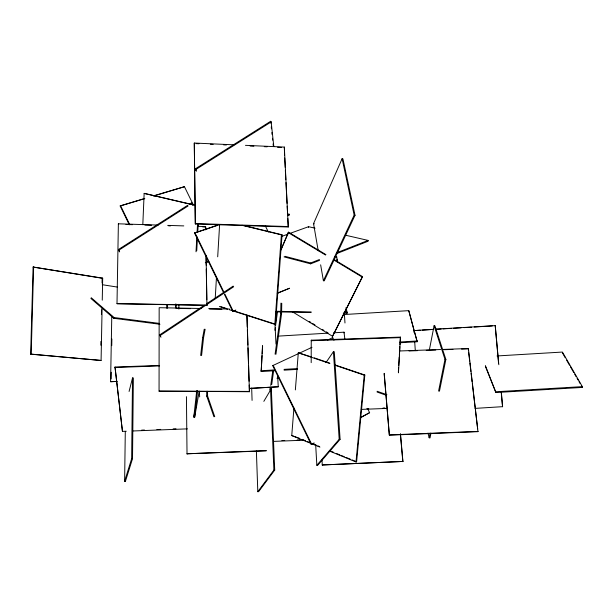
<?xml version="1.0" encoding="UTF-8"?>
<svg xmlns="http://www.w3.org/2000/svg" width="613" height="613" viewBox="0 0 613 613"><rect width="100%" height="100%" fill="white"/><g stroke="black" fill="none" stroke-linecap="round" stroke-linejoin="round"><path stroke-width="0.92" d="M246.978 315.097L249.422 391.722L159.058 391.148L159.165 307.695L201.072 308.5M311.197 362.651L311.243 340.192L400.427 337.104L398.458 372.834M497.02 355.954L562.42 352.061L582.35 386.642L582.319 387.424L495.909 392.542L485.373 365.578M124.623 481.274L131.649 458.67L132.531 377.93L133.366 377.96L132.515 458.685L125.435 481.282L124.623 481.274L125.29 431.698M175.609 307.826L175.647 304.025M176.084 307.925L176.123 304.132M125.435 481.282L125.466 479.374M206.106 255.314L206.926 305.458L116.999 303.688L118.378 223.806L158.192 225.078M275.927 354.276L281.582 313.626L281.758 303.236M100.846 345.211L100.923 341.387M101.444 314.599L101.536 309.818M102.057 283.037L102.149 278.256L102.685 278.156L102.256 300.171M102.685 278.156L33.102 267.038L30.65 354.176L101.084 360.459L102.103 307.826M116.769 381.447L110.585 381.715L111.781 316.086M111.145 378.911L111.267 372.26M111.75 345.648L111.873 338.997M275.091 354.176L280.731 313.527L280.93 303.136M118.37 224.22L118.378 223.806M116.999 303.688L206.995 305.098M30.65 354.176L31.179 354.107L33.631 266.931M270.203 387.309L270.095 390.106L270.923 390.197L271.023 387.408M142.814 224.68L144.147 193.379L195.509 205.248M196.022 251.79L196.857 236.58M197.118 231.821L197.532 224.22M196.735 250.771L197.417 238.419M197.784 231.768L198.198 224.166M275.505 370.681L261.176 371.532L262.533 345.448M261.176 371.532L261.437 366.842M261.544 364.965L262.065 355.586M262.172 353.709L262.594 346.207M215.217 298.439L216.512 276.678M217.699 256.809L219.615 224.642M398.343 372.313L398.619 367.555M398.734 365.654L399.239 357.088M399.354 355.188L399.86 346.621M399.975 344.713L400.427 337.104M229.369 309.734L274.831 324.338L281.398 234.848L241.928 225.262M274.831 324.338L275.475 324.231L282.057 234.787L244.418 225.653M319.917 447.13L291.75 435.552L293.934 407.974M295.359 389.906L298.301 352.82L311.55 356.973M356.007 461.964L364.214 375.156L364.819 375.01L356.605 461.773L356.007 461.964L329.595 451.107M199.171 391.37L194.666 417.2L193.792 417.101L196.758 390.558M200.673 355.479L202.688 337.464L204.244 329.15M194.666 417.2L197.639 390.657M201.562 355.586L203.585 337.571L205.125 329.258M126.278 431.23L122.454 431.383L115.014 367.026L159.602 365.432M159.058 391.148L249.522 391.416M234.089 144.829L194.283 143.044L195.325 224.006L288.256 227.009L284.325 147.082L245.461 145.342M122.454 431.383L115.014 367.026M274.938 330.277L275.329 327.465M275.589 325.58L277.528 311.496M270.095 390.106L270.494 387.263M270.754 385.378L272.854 370.252M270.923 390.197L271.314 387.362M271.712 384.527L273.689 370.344M195.325 224.006L194.283 143.044M205.577 229.875L205.593 226.595L198.007 226.35M193.792 417.101L194.605 412.488M402.925 461.451L322.254 464.968L402.925 461.451L400.473 433.851M429.338 350.1L434.088 325.748L434.908 325.848L445.866 359.479L439.452 391.217M430.97 433.215L430.027 437.881L429.177 437.782L430.119 433.115M438.586 391.109L444.984 359.379L434.088 325.748M336.537 257.345L336.66 256.755L334.744 256.701M343.288 313.143L347.073 313.212L346.33 307.971M129.082 391.469L132.531 377.93M284.325 147.082L284.578 155.135M442.578 349.448L468.378 348.536L477.979 431.667L389.347 435.169L384.228 373.355M433.697 329.288L413.76 330.622L420.38 330.231M159.962 324.254L113.788 318.3L114.102 317.549L91.184 297.703M280.325 251.085L288.531 232.166L325.924 254.633M281.068 249.805L288.531 232.166M318.231 250.794L313.542 223.645L342.108 158.698L342.92 158.867L355.027 215.301L324.216 280.884L323.396 280.739L320.653 264.831M468.447 350.743L468.378 348.536M323.396 280.739L354.168 215.132L342.108 158.698M292.593 311.871L332.545 336.292L362.498 276.616L334.047 259.521M362.498 276.616L332.545 336.292M263.828 401.354L270.578 389.968L271.383 389.991L274.716 470.087L258.586 491.695L257.805 491.687L256.38 450.999M325.955 362.628L333.403 351.701L334.277 351.732L340.092 439.306L317.695 465.29L316.844 465.275L315.657 444.448M257.805 491.687L273.888 470.079L270.578 389.968M435.59 329.173L495.22 325.618L498.522 362.934M316.844 465.275L339.181 439.291L333.403 351.701M129.289 224.779L120.163 205.937L144.27 198.581M193.218 204.65L184.452 186.697L153.94 195.945M223.592 292.685L194.505 233.04L219.37 224.55M501.365 392.358L502.56 406.756L501.242 392.466M160.966 337.25L160.254 335.503L233.645 286.761L233.147 286.125L206.826 303.596M160.476 336.591L159.771 334.836L204.436 305.19M119.167 251.284L118.432 249.522L187.655 205.317M189.264 204.29L191.677 202.75L192.635 205.202M119.635 251.912L118.899 250.15L188.13 205.93M190.551 204.39L192.16 203.355M195.846 170.644L195.409 168.797L270.632 121.305L271.153 121.918L273.796 146.346M196.359 171.28L195.922 169.433L271.153 121.918M224.419 294.386L232.725 311.427L235.829 310.063M314.262 443.007L311.749 444.387L273.16 365.371L272.685 365.624L311.243 444.594L313.764 443.214M360.72 417.484L369.616 412.679L367.516 408.411M360.39 417.729L369.616 412.679M332.223 337.924L332.713 337.663L333.97 340.223M272.685 365.624L311.994 347.303M327.534 340.077L332.713 337.663M311.243 444.594L311.749 444.387M277.252 293.206L289.589 288.187M232.725 311.427L235.369 310.354M277.666 293.137L289.121 288.47M284.064 256.885L310.653 263.835L319.496 260.349M336.299 253.744L368.137 241.215L368.106 240.419L345.778 235.269M284.922 256.318L310.607 263.008L319.45 259.529M337.142 252.587L368.106 240.419M281.574 236.434L287.865 234.166M290.562 233.185L308.554 226.695L315.067 228.197M205.715 262.471L208.389 261.506M205.317 262.755L208.88 261.475M287.627 214.925L289.428 214.305L289.474 215.071L287.673 215.692L287.19 206.198M194.505 233.04L217.125 225.484M120.163 205.937L144.814 198.643M153.403 195.884L184.452 186.697M291.75 435.552L299.397 438.272M281.398 234.848L282.057 234.787M344.506 314.5L408.779 310.653L417.192 341.732L400.044 342.759M278.256 336.116L327.809 333.158M333.533 332.813L344.016 332.185L344.912 339.61M422.273 330.116L430.778 329.61M435.514 329.327L441.184 328.989M443.076 328.875L451.589 328.369M453.482 328.254L461.045 327.802M463.88 327.633L471.451 327.181M474.286 327.013L481.856 326.56M483.749 326.453L492.254 325.94M400.021 341.993L417.177 340.974M261.107 370.742L274.486 369.945M284.041 369.378L297.42 368.582M284.103 370.168L297.474 369.371M197.064 391.485L195.156 391.6L197.164 391.592M249.575 388.366L278.256 386.78L249.637 388.481M206.65 391.309L206.734 396.082L207.585 396.029L214.742 416.717M495.917 391.761L582.35 386.642M475.044 408.388L502.683 406.664M110.585 381.715L117.206 381.34M389.447 434.901L478.14 431.399M281.911 440.555L284.761 440.44M297.098 439.958L299.949 439.843M273.398 441.398L303.795 440.195M266.241 450.616L186.98 453.781L266.241 450.846M366.858 408.649L368.758 408.58M382.979 408.036L384.88 407.959M361.256 409.4L386.88 408.419M141.611 430.134L144.476 430.027M156.882 429.544L160.706 429.399M173.119 428.916L175.977 428.809M132.96 430.977L187.417 428.862M277.114 378.083L279.022 378.014M277.145 378.566L279.053 378.497M400.542 337.61L311.304 340.705L311.243 340.192M399.576 350.973L440.663 349.517M409.032 350.95L417.622 350.651M426.219 350.345L435.766 350.008M444.356 349.701L452.953 349.402M461.543 349.096L468.232 348.858M114.945 367.509L159.564 365.915M273.888 470.079L274.716 470.087M131.649 458.67L132.515 458.685M276.003 311.871L311.067 312.53M208.688 308.646L229.645 309.044M176.253 308.377L190.536 308.653M209.569 309.013L221.944 309.251M276.095 311.274L311.182 311.94M344.368 312.569L347.211 312.622M339.181 439.291L340.092 439.306M167.671 225.385L183.785 225.898M125.949 224.465L132.577 224.672M144.89 225.063L151.526 225.278M168.575 225.822L170.468 225.883M202.681 226.91L205.524 227.002M195.394 223.553L288.394 226.572M196.114 143.618L198.957 143.749M210.32 144.254L213.163 144.384M223.576 144.852L226.419 144.974M250.096 146.04L253.882 146.208M264.303 146.676L267.145 146.798M277.559 147.266L281.352 147.442M31.179 354.107L101.084 360.459M444.984 359.379L445.866 359.479M202.688 337.464L203.585 337.571M280.731 313.527L281.582 313.626M114.102 317.549L159.326 323.411M102.256 284.708L117.236 287.053M33.102 267.038L102.149 278.256M313.542 223.645L314.323 223.799M354.168 215.132L355.027 215.301M287.589 213.891L289.428 214.305M144.147 193.379L194.834 205.294M205.202 228.021L207.945 228.718M220.925 306.715L226.381 308.469M234.564 311.09L275.475 324.231M219.37 306.523L227.553 309.151M314.262 357.892L329.61 363.088M335.027 364.927L364.819 375.01M298.301 352.82L329.901 363.532M335.319 365.363L364.214 375.156M377.072 391.263L386.918 394.695M377.102 392.044L386.052 395.17M302.033 439.36L305.558 440.808M307.312 441.529L309.956 442.609M311.718 443.337L316.116 445.145M317.879 445.866L319.641 446.586M330.2 450.923L333.717 452.371M336.361 453.459L339.886 454.9M341.64 455.628L344.284 456.708M346.046 457.428L350.444 459.237M352.207 459.965L356.605 461.773M288.148 232.557L325.564 255.039M333.694 259.927L362.16 277.038M309.251 321.411L310.883 322.407M312.515 323.403L314.959 324.898M322.292 329.38L323.917 330.376M326.369 331.871L327.993 332.867M90.877 298.439L113.788 318.3M195.409 168.797L195.922 169.433M118.432 249.522L118.899 250.15M159.771 334.836L160.254 335.503M562.397 352.797L565.24 357.747M566.665 360.222L569.508 365.164M570.458 366.812L573.783 372.581M574.726 374.236L576.151 376.704M577.101 378.351L578.051 380.006M579.001 381.654L579.944 383.301M581.369 385.776L582.319 387.424M265.437 226.105L268.379 232.097M194.934 232.71L224.036 292.386M224.871 294.087L233.185 311.143M120.531 205.608L129.665 224.458M485.366 366.329L495.909 392.542M206.734 396.082L213.929 416.763M413.89 329.779L408.779 310.653M414.649 332.537L417.192 341.732M197.624 224.527L198.099 226.366M428.012 433.146L429.177 437.782M336.66 256.755L337.709 262.341M336.889 259.207L337.242 261.069M346.023 307.626L346.376 309.488M346.728 311.35L347.073 313.212M468.669 352.621L469.673 361.095M469.887 362.973L470.891 371.447M471.113 373.325L472.11 381.799M472.332 383.677L475.213 408.143M475.435 410.028L477.65 428.847M270.632 121.305L270.831 123.19M271.245 126.945L271.444 128.83M271.858 132.584L272.065 134.469M272.471 138.232L272.678 140.109M273.084 143.871L273.291 145.748M495.22 325.618L498.821 364.712M400.381 434.096L402.833 461.681M384.136 373.662L389.347 435.169M413.821 330.476L413.967 332.384M414.702 341.924L415.308 350.644M199.294 391.201L199.677 396.91M344.291 312.477L344.973 322.99M308.554 226.695L308.6 227.446M310.607 263.008L310.653 263.835M322.009 460.018L322.254 464.968M274.946 323.679L275.988 344.115M277.62 375.325L278.256 386.78M284.723 157.97L285.206 167.426M285.351 170.261L285.834 179.724M285.98 182.559L286.463 192.015M286.562 193.907L287.045 203.363M287.819 218.496L288.256 227.009M344.016 332.185L344.054 332.936M251.675 388.052L252.081 400.404M246.878 315.45L247.261 326.89M247.353 329.748L247.867 345.004M247.959 347.862L248.464 363.118M248.564 365.976L249.07 381.232M249.2 385.048L249.422 391.722M205.593 226.595L205.646 229.469M206.068 257.621L206.206 265.276M206.274 269.099L206.819 299.719M206.887 303.542L206.926 305.458M207.501 391.255L207.585 396.029M186.436 396.672L187.026 454.018M178.866 304.347L178.896 309.09M167.564 304.377L167.571 308.178M166.721 304.431L166.728 308.232"/></g></svg>
